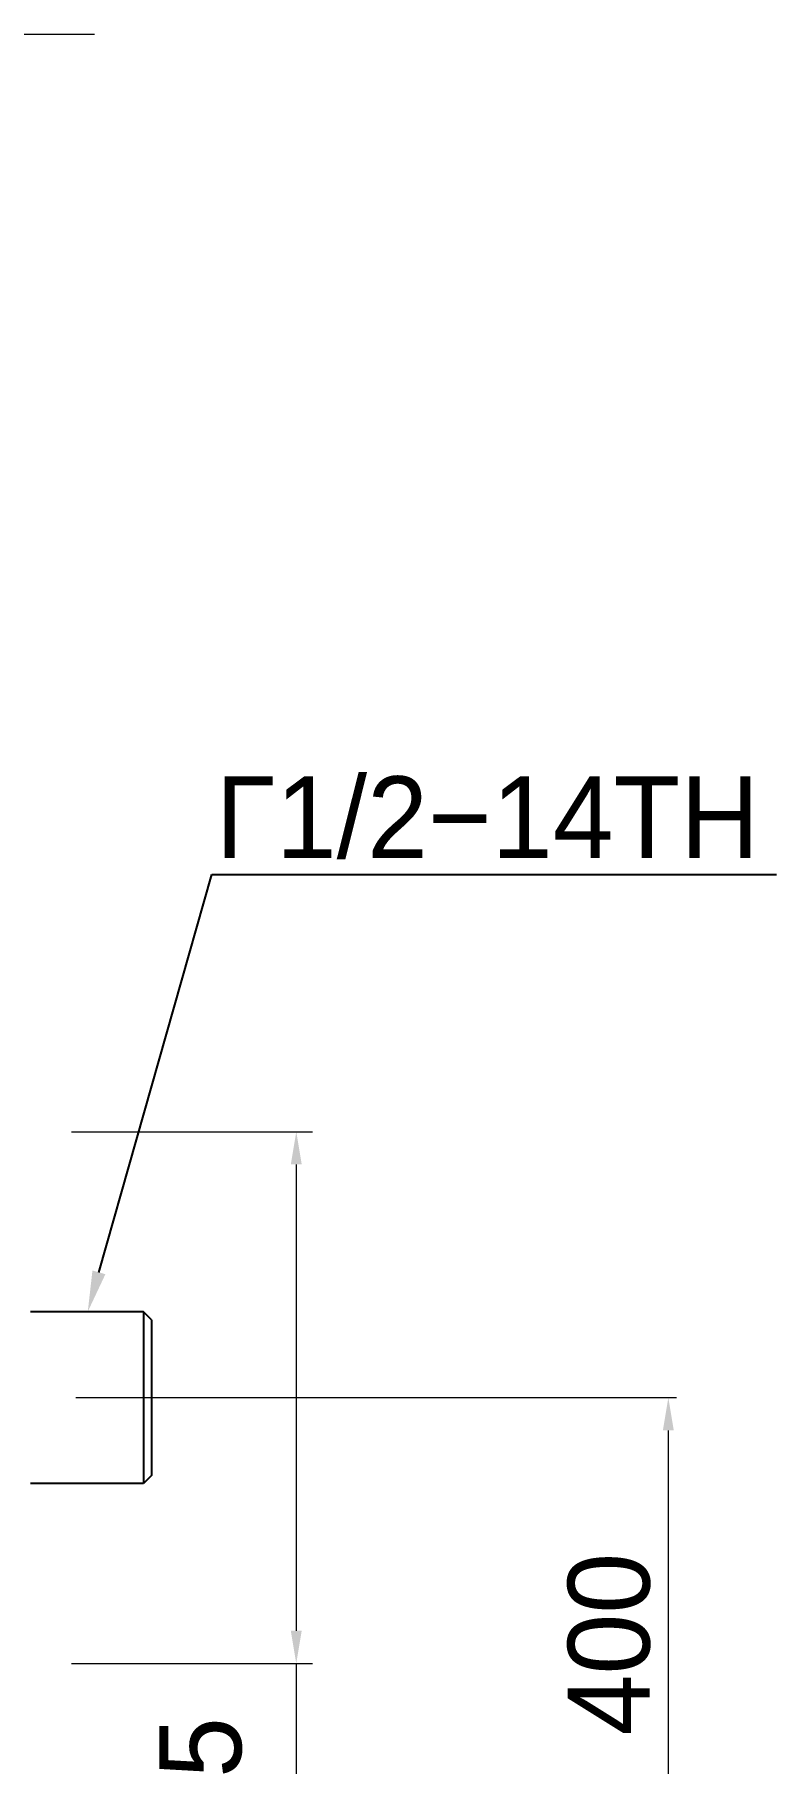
# Model space of a CAD drawing. Extents: x 0 to 1128, y 0 to 827.
# Drawn here: x 817.4 to 908, y 134.7 to 346 of the extents above; entities that cross this region are included whole.
import ezdxf
from ezdxf import colors
from ezdxf.entities.mleader import LeaderData, LeaderLine
from ezdxf.math import Vec2, Vec3

# ---------------------------------------------------------------- set-up
doc = ezdxf.new("R2010")
doc.units = 0
doc.header["$LTSCALE"] = 4
doc.header["$MEASUREMENT"] = 0
doc.header["$PDMODE"] = 3
doc.header["$PDSIZE"] = -10
doc.linetypes.add('CENTER2', pattern=[28.575000000000003, 19.05, -3.175, 3.175, -3.175])
doc.layers.get('0').update_dxf_attribs({"linetype": 'CONTINUOUS'})
doc.layers.get('DEFPOINTS').update_dxf_attribs({"linetype": 'CONTINUOUS'})
doc.layers.add('Cneter', color=1, linetype='CENTER2', lineweight=13)
doc.layers.add('DEF_LAYER_ASSEM_MEMBER', color=7, linetype='CONTINUOUS')
doc.styles.add('Daelim Dimension', font='')
doc.styles.get("Standard").update_dxf_attribs({"font": 'SYMBOL'})
doc.styles.get('Daelim Dimension').set_extended_font_data('나눔고딕')
doc.dimstyles.new('DEFAULT', dxfattribs={"dimscale": 2, "dimtxt": 2, "dimasz": 2, "dimexe": 0, "dimexo": 2, "dimgap": 1, "dimtad": 1, "dimdec": 1, "dimzin": 9, "dimdsep": 46, "dimtxsty": 'Daelim Dimension', "dimcen": 0.5, "dimclrd": 252, "dimclre": 252, "dimclrt": 3, "dimadec": 1, "dimazin": 0, "dimtfac": 1, "dimtdec": 1, "dimtix": 1, "dimtmove": 0, "dimatfit": 3, "dimfxl": 1, "dimtolj": 1, "dimtzin": 1, "dimlwd": 9, "dimlwe": 9, "dimarcsym": 0})

# ---------------------------------------------------------------- blocks, each defined once
blk = doc.blocks.new('*D5')
at = {"color": 5, "lineweight": 9, "ltscale": 0.5, "transparency": 16777216}
for p, q in [((821.8705379979956, 211.8801963534838), (851.358853064452, 211.8801963534837)), ((849.358853064452, 207.8801963534837), (849.358853064452, 150.8801963534837)), ((821.8705379979956, 146.8801963534838), (851.358853064452, 146.8801963534837)), ((849.358853064452, 146.8801963534837), (849.358853064452, 109.8887800444709))]:
    blk.add_line(p, q, dxfattribs=at)
at = {"color": 5, "ltscale": 0.5, "transparency": 16777216}
for points in [[(848.6921863977853, 207.8801963534837), (850.0255197311186, 207.8801963534837), (849.358853064452, 211.8801963534837)], [(848.6921863977853, 150.8801963534837), (850.0255197311186, 150.8801963534837), (849.358853064452, 146.8801963534837)]]:
    blk.add_solid(points, dxfattribs=at)
at = {"layer": 'DEFPOINTS', "color": 0, "ltscale": 0.5, "transparency": 16777216}
for p in [(817.8705379979956, 211.8801963534838), (817.8705379979956, 146.8801963534838), (849.358853064452, 146.8801963534837)]:
    blk.add_point(p, dxfattribs=at)
at = {"color": 7, "ltscale": 0.5, "transparency": 16777216, "insert": (831.3896112904893, 126.3844881989774), "char_height": 10, "attachment_point": 2, "rotation": 90, "style": 'Daelim Dimension'}
blk.add_mtext('\\A1;{\\H1.25x;\\C256;Ø}65', dxfattribs=at)

msp = doc.modelspace()

# ---------------------------------------------------------------- linework, layer by layer
at = {"color": 5, "lineweight": 9, "ltscale": 0.5}
for p, q in [((839.8705379979956, 179.3801963534838), (895.8369247927644, 179.3788835284234)), ((894.8369247930395, 175.378906985808), (894.8369228856909, 124.859864017058))]:
    msp.add_line(p, q, dxfattribs=at)
at = {"color": 5, "ltscale": 0.5}
msp.add_solid([(894.1702587621558, 175.378906985808), (895.5035908239233, 175.378906985808), (894.8369247930395, 179.378906985808)], dxfattribs=at)
at = {"layer": 'Cneter', "lineweight": 5, "ltscale": 0.5}
for p, q in [((824.684407474314, 345.9959418979174), (765.1247303502905, 345.9959418979174)), ((765.2650043183953, 179.3801963534838), (839.8705379979956, 179.3801963534838))]:
    msp.add_line(p, q, dxfattribs=at)
at = {"layer": 'DEF_LAYER_ASSEM_MEMBER', "color": 7, "linetype": 'Continuous'}
for p, q in [((830.6705379979953, 189.8801963534838), (816.8705379979956, 189.8801963534838)), ((831.6705379979953, 188.8801963534838), (830.6705379979953, 189.8801963534838)), ((830.6705379979953, 189.8801963534838), (830.6705379979953, 168.8801963534838)), ((831.6705379979953, 188.8800508553838), (831.6705379979953, 169.8803418515838)), ((831.6705379979953, 169.8801963534838), (830.6705379979953, 168.8801963534838)), ((830.6705379979953, 168.8801963534838), (816.8705379979956, 168.8801963534838))]:
    msp.add_line(p, q, dxfattribs=at)

# ---------------------------------------------------------------- texts
at = {"color": 7, "ltscale": 0.5, "insert": (887.6203701513159, 149.2528083529955), "char_height": 10, "attachment_point": 5, "rotation": 90, "style": 'Daelim Dimension'}
msp.add_mtext('\\A1;400', dxfattribs=at)

# ---------------------------------------------------------------- dimensions: what is measured, and where the dimension line sits
at = {"color": 5, "ltscale": 0.5}
dim = msp.add_linear_dim(base=(849.358853064452, 146.8801963534837), p1=(817.8705379979956, 211.8801963534838), p2=(817.8705379979956, 146.8801963534838), angle=270, text='{\\H1.25x;\\C256;Ø}<>', dimstyle='DEFAULT', override={"dimtxt": 5, "dimexe": 1, "dimclrd": 5, "dimclre": 5, "dimclrt": 7}, dxfattribs=at)
dim.commit()
dim.dimension.update_dxf_attribs({"geometry": '*D5', "text_midpoint": (849.358853064452, 126.3844881989774), "dimtype": 160})

# ---------------------------------------------------------------- leaders
at = {"ltscale": 0.5}
ml = msp.add_multileader_mtext('Standard', dxfattribs=at)
ml.set_content('G1/2-14TH', color=256)
ml.set_leader_properties(color=5)
ml.build(insert=Vec2(0, 0))
ml.multileader.update_dxf_attribs({"text_left_attachment_type": 6, "text_right_attachment_type": 6, "dogleg_length": 0.36, "arrow_head_size": 5})
ctx = ml.context
ctx.base_point, ctx.char_height, ctx.arrow_head_size, ctx.landing_gap_size, ctx.plane_origin = Vec3(839.4085756414282, 243.3220105171799), 10, 5, 0.09, Vec3(823.8705379979956, 189.8801963534838)
ctx.left_attachment, ctx.right_attachment = 6, 6
notes = []
notes.append((ctx, [(0, (1, 1, 0), (839.0485756414282, 243.3220105171799), (1, 0), 0.36, [(0, [(823.8705379979956, 189.8801963534838)], 0, [])])]))
ctx.mtext.insert, ctx.mtext.flow_direction = Vec3(839.4985756414283, 255.3220105171799), 5
for ctx, leaders in notes:
    for number, flags, end, landing, length, lines in leaders:
        leader = LeaderData()
        leader.index, (leader.has_last_leader_line, leader.has_dogleg_vector, leader.attachment_direction) = number, flags
        leader.last_leader_point, leader.dogleg_vector, leader.dogleg_length = Vec3(end), Vec3(landing), length
        for number, points, colour, breaks in lines:
            line = LeaderLine()
            line.index, line.vertices, line.color, line.breaks = number, Vec3.list(points), colors.encode_raw_color(colour), breaks
            leader.lines.append(line)
        ctx.leaders.append(leader)

doc.saveas('drawing.dxf')
